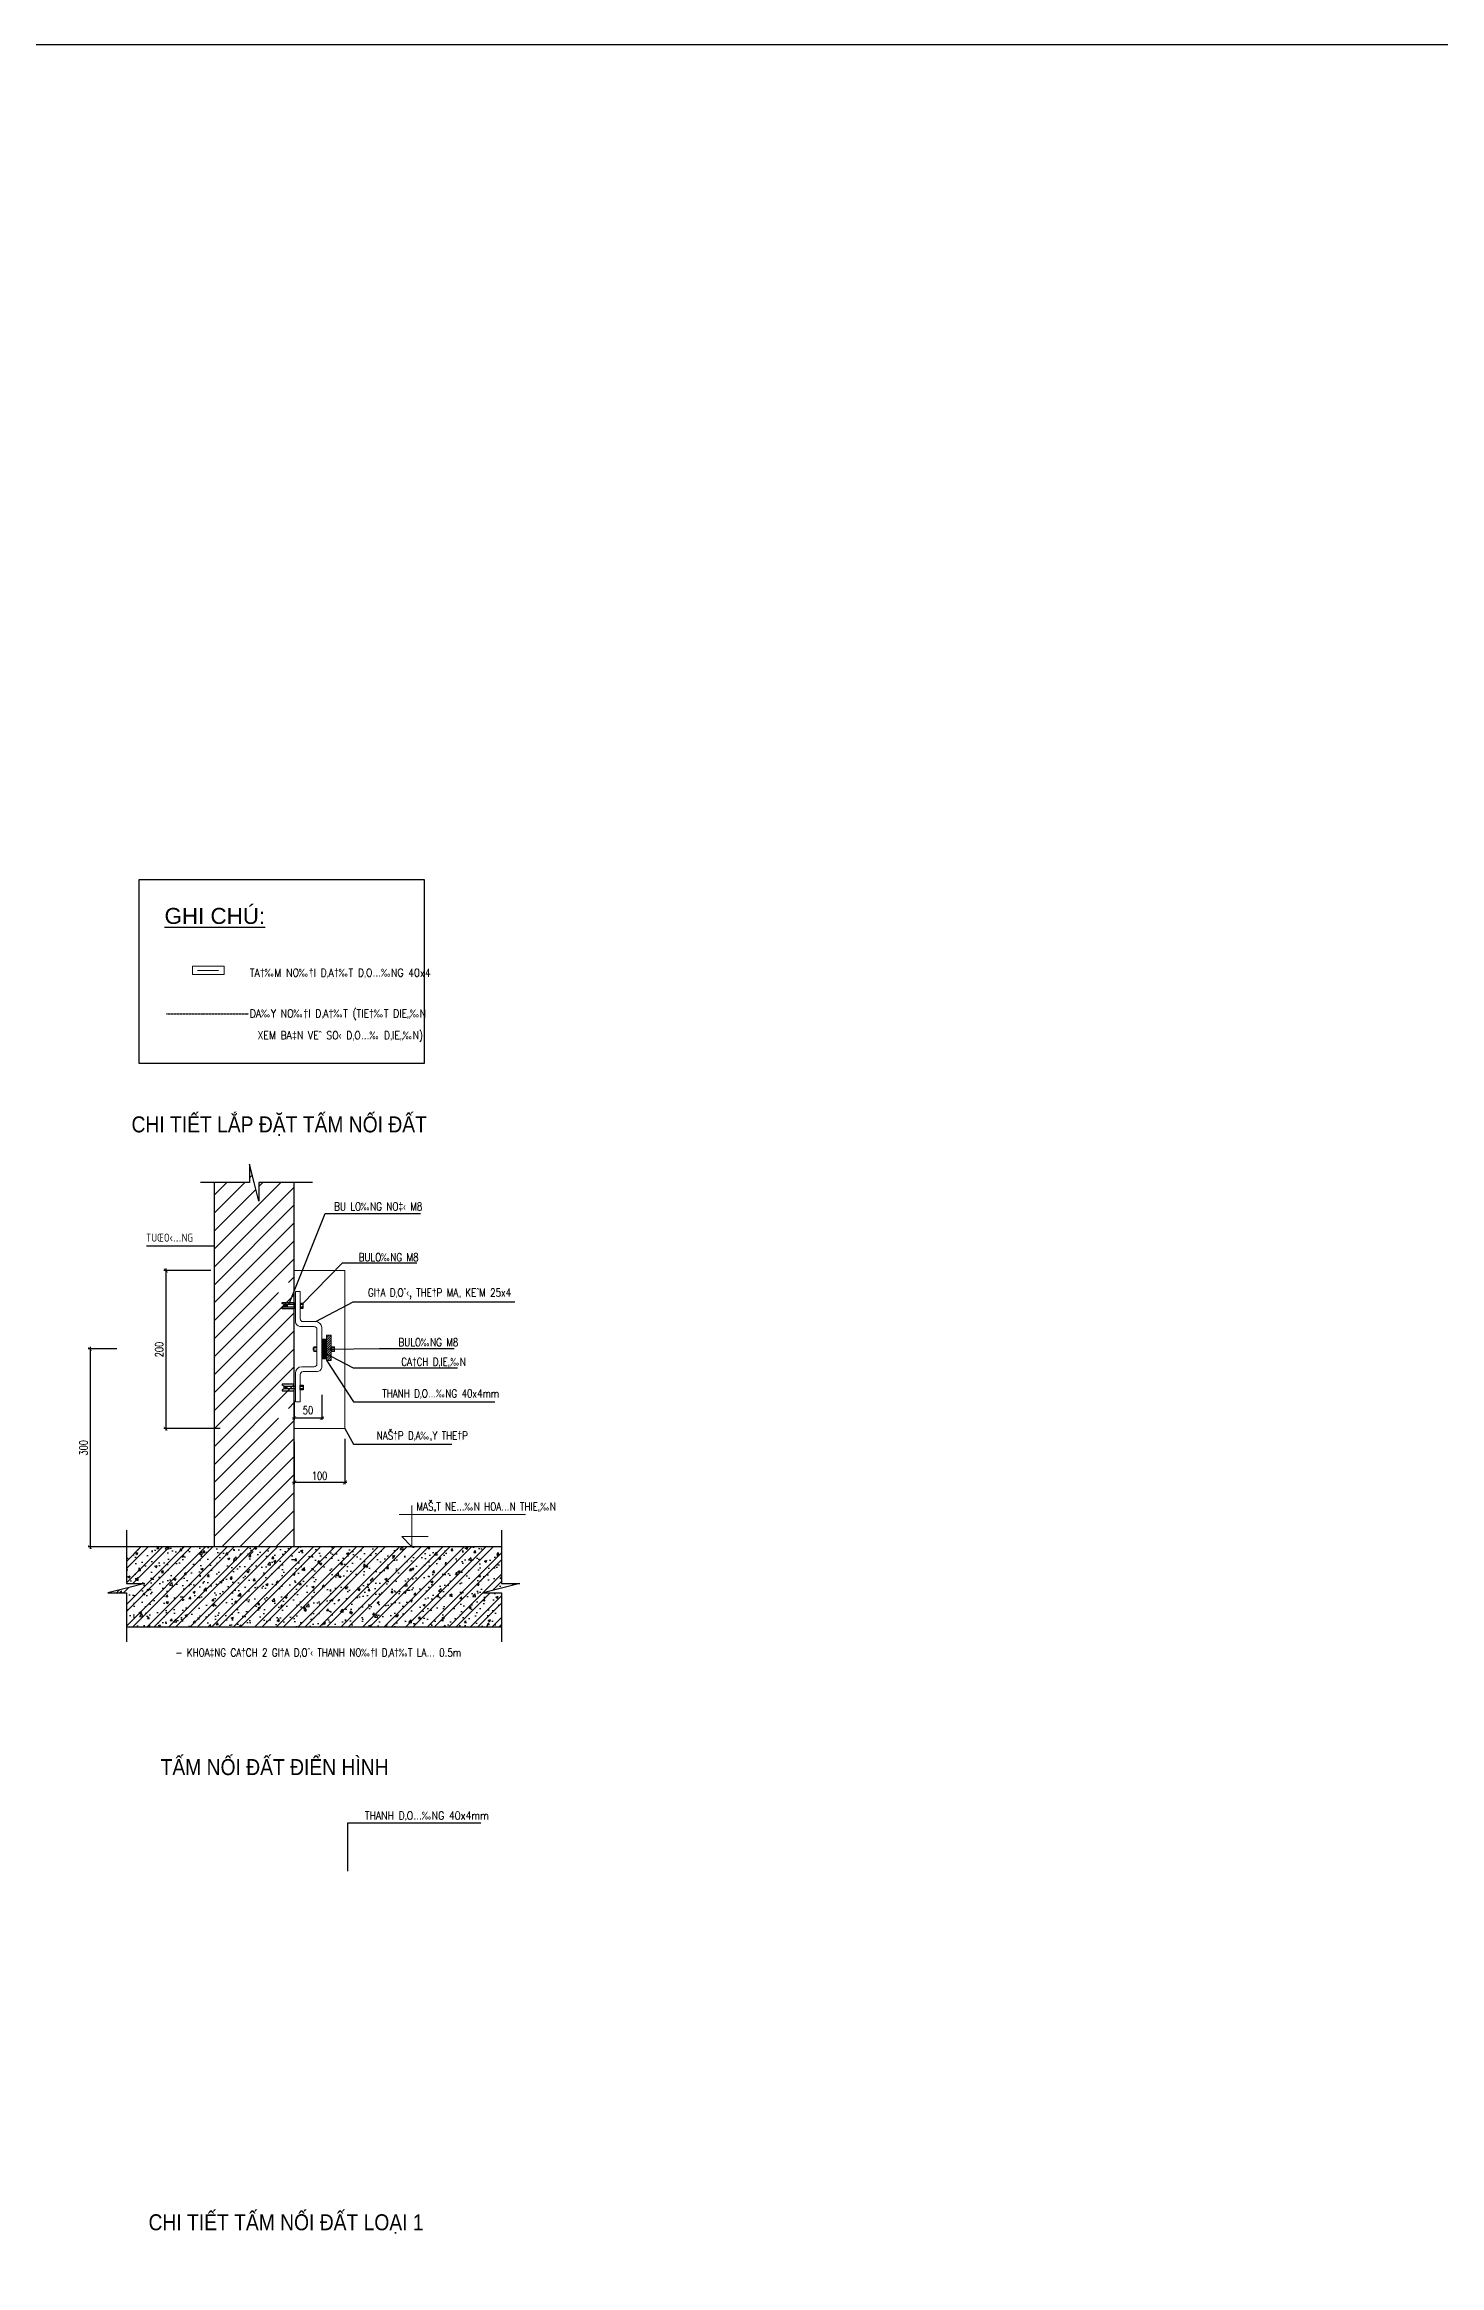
# Model space of a CAD drawing. Extents: x -5343388 to 7033982, y -486386 to 188356.
# Drawn here: x 594388 to 637974, y 118966 to 188356 of the extents above; entities that cross this region are included whole.
import ezdxf
from ezdxf.enums import TextEntityAlignment as Align

# ---------------------------------------------------------------- set-up
doc = ezdxf.new("R2010")
doc.units = 0
doc.header["$MEASUREMENT"] = 0
doc.linetypes.add('DASHDOT2', pattern=[0.5, 0.25, -0.125, 0, -0.125])
doc.linetypes.add('HIDDEN', pattern=[0.375, 0.25, -0.125])
for name, color, linetype in [('0-----E-line', 4, 'Continuous'), ('0-----E-text', 3, 'Continuous'), ('text', 2, 'Continuous')]:
    doc.layers.add(name, color=color, linetype=linetype)
for name, color, linetype, lineweight in [('0----EARTHING', 6, 'Continuous', 18), ('0---TEXT-----power', 3, 'Continuous', 18), ('22KV-01', 1, 'DASHDOT2', 18), ('CABLE PIT', 2, 'Continuous', 0), ('Kt-Kich thuoc', 7, 'Continuous', 13)]:
    doc.layers.add(name, color=color, linetype=linetype, lineweight=lineweight)
doc.styles.add('ARIAL85', font='', dxfattribs={"width": 0.85})
doc.styles.add('CDC-DIM', font='vnsimple.shx', dxfattribs={"width": 0.75})
doc.styles.add('ROMANS1', font='ROMANS1.shx')
doc.styles.add('STYLE3', font='')
doc.styles.get('ARIAL85').set_extended_font_data('.VnAvantH')
doc.styles.get('STYLE3').set_extended_font_data('.VnArialH')
doc.dimstyles.new('CDC_DIM100', dxfattribs={"dimtxt": 250, "dimasz": 120, "dimexe": 60, "dimexo": 0, "dimgap": 80, "dimtad": 1, "dimdec": 0, "dimzin": 0, "dimdsep": 46, "dimtxsty": 'CDC-DIM', "dimblk1": 'ARCHTICK', "dimblk2": 'ARCHTICK', "dimsah": 1, "dimcen": 150, "dimdle": 60, "dimclrd": 256, "dimclre": 256, "dimclrt": 7, "dimadec": 0, "dimazin": 0, "dimtfac": 1, "dimtdec": 0, "dimtix": 1, "dimtmove": 2, "dimatfit": 3, "dimfxl": 1, "dimtvp": 0.833333, "dimtolj": 1, "dimtzin": 0, "dimarcsym": 0})
doc.dimstyles.new('Copy of MV-dim', dxfattribs={"dimscale": 0.5, "dimtxt": 0.125, "dimasz": 0.175, "dimexe": 0.1, "dimexo": 0.04, "dimgap": 0.09, "dimtad": 1, "dimdec": 0, "dimlfac": 500, "dimzin": 0, "dimdsep": 46, "dimtxsty": 'Standard', "dimcen": 0.09, "dimclrd": 1, "dimclre": 1, "dimclrt": 7, "dimadec": 0, "dimazin": 0, "dimtfac": 1, "dimtdec": 0, "dimtofl": 0, "dimtmove": 0, "dimatfit": 0, "dimfxl": 1, "dimtolj": 1, "dimtzin": 0, "dimarcsym": 0})

# ---------------------------------------------------------------- blocks, each defined once
blk = doc.blocks.new('TAMNOIDAT')
at = {"layer": 'CABLE PIT', "linetype": 'Continuous', "ltscale": 0.5}
blk.add_line((-656, -1), (0, -1), dxfattribs=at)
blk.add_lwpolyline([(184, 134), (184, -134), (-811, -134), (-811, 134)], close=True, dxfattribs=at)
blk = doc.blocks.new('_ArchTick')
at = {"color": 0, "linetype": 'ByBlock', "const_width": 0.15}
blk.add_lwpolyline([(-0.5, -0.5), (0.5, 0.5)], dxfattribs=at)
blk = doc.blocks.new('*D249')
at = {"layer": 'DEFPOINTS', "color": 0, "linetype": 'Continuous', "ltscale": 0.2, "transparency": 16777216}
for p in [(602193, 145978), (603053, 146167), (603053, 145446)]:
    blk.add_point(p, dxfattribs=at)
at = {"layer": 'Kt-Kich thuoc', "linetype": 'Continuous', "lineweight": -2, "ltscale": 0.2, "transparency": 16777216}
for p, q in [((602193, 145978), (602193, 145386)), ((603053, 146167), (603053, 145386)), ((602133, 145446), (603113, 145446))]:
    blk.add_line(p, q, dxfattribs=at)
at = {"layer": 'Kt-Kich thuoc', "linetype": 'Continuous', "lineweight": -2, "ltscale": 0.2, "transparency": 16777216, "xscale": 120, "yscale": 120, "zscale": 120, "rotation": 180}
blk.add_blockref('_ArchTick', (602193, 145446), dxfattribs=at)
at = {"layer": 'Kt-Kich thuoc', "linetype": 'Continuous', "lineweight": -2, "ltscale": 0.2, "transparency": 16777216, "xscale": 120, "yscale": 120, "zscale": 120}
blk.add_blockref('_ArchTick', (603053, 145446), dxfattribs=at)
at = {"layer": 'Kt-Kich thuoc', "color": 7, "linetype": 'Continuous', "ltscale": 0.2, "transparency": 16777216, "insert": (602623, 145687), "char_height": 250, "attachment_point": 5, "style": 'CDC-DIM'}
blk.add_mtext('\\A1;50', dxfattribs=at)
blk = doc.blocks.new('*D250')
at = {"layer": 'DEFPOINTS', "color": 0, "linetype": 'Continuous', "ltscale": 0.2, "transparency": 16777216}
for p in [(596650, 147605), (595813, 141421), (596940, 141421)]:
    blk.add_point(p, dxfattribs=at)
at = {"layer": 'Kt-Kich thuoc', "linetype": 'Continuous', "lineweight": -2, "ltscale": 0.2, "transparency": 16777216}
for p, q in [((596650, 147605), (595753, 147605)), ((595813, 147665), (595813, 141361)), ((596940, 141421), (595753, 141421))]:
    blk.add_line(p, q, dxfattribs=at)
at = {"layer": 'Kt-Kich thuoc', "linetype": 'Continuous', "lineweight": -2, "ltscale": 0.2, "transparency": 16777216, "xscale": 120, "yscale": 120, "zscale": 120}
for p, rotation in [((595813, 147605), 90), ((595813, 141421), 270)]:
    blk.add_blockref('_ArchTick', p, dxfattribs=dict(at, rotation=rotation))
at = {"layer": 'Kt-Kich thuoc', "color": 7, "linetype": 'Continuous', "ltscale": 0.2, "transparency": 16777216, "insert": (595608, 144513), "char_height": 250, "attachment_point": 5, "rotation": 90, "style": 'CDC-DIM'}
blk.add_mtext('\\A1;300', dxfattribs=at)
blk = doc.blocks.new('*D251')
at = {"layer": 'DEFPOINTS', "color": 0, "linetype": 'Continuous', "ltscale": 0.2, "transparency": 16777216}
for p in [(602193, 144699), (603774, 144792), (602193, 143433)]:
    blk.add_point(p, dxfattribs=at)
at = {"layer": 'Kt-Kich thuoc', "linetype": 'Continuous', "lineweight": -2, "ltscale": 0.2, "transparency": 16777216}
for p, q in [((602193, 144699), (602193, 143373)), ((603774, 144792), (603774, 143373)), ((603834, 143433), (602133, 143433))]:
    blk.add_line(p, q, dxfattribs=at)
at = {"layer": 'Kt-Kich thuoc', "linetype": 'Continuous', "lineweight": -2, "ltscale": 0.2, "transparency": 16777216, "xscale": 120, "yscale": 120, "zscale": 120, "rotation": 180}
blk.add_blockref('_ArchTick', (602193, 143433), dxfattribs=at)
at = {"layer": 'Kt-Kich thuoc', "linetype": 'Continuous', "lineweight": -2, "ltscale": 0.2, "transparency": 16777216, "xscale": 120, "yscale": 120, "zscale": 120}
blk.add_blockref('_ArchTick', (603774, 143433), dxfattribs=at)
at = {"layer": 'Kt-Kich thuoc', "color": 7, "linetype": 'Continuous', "ltscale": 0.2, "transparency": 16777216, "insert": (602984, 143638), "char_height": 250, "attachment_point": 5, "style": 'CDC-DIM'}
blk.add_mtext('\\A1;100', dxfattribs=at)
blk = doc.blocks.new('*D252')
at = {"layer": 'DEFPOINTS', "color": 0, "linetype": 'Continuous', "ltscale": 0.2, "transparency": 16777216}
for p in [(599587, 150054), (598181, 145113), (599877, 145113)]:
    blk.add_point(p, dxfattribs=at)
at = {"layer": 'Kt-Kich thuoc', "linetype": 'Continuous', "lineweight": -2, "ltscale": 0.2, "transparency": 16777216}
for p, q in [((599587, 150054), (598121, 150054)), ((598181, 150114), (598181, 145053)), ((599877, 145113), (598121, 145113))]:
    blk.add_line(p, q, dxfattribs=at)
at = {"layer": 'Kt-Kich thuoc', "linetype": 'Continuous', "lineweight": -2, "ltscale": 0.2, "transparency": 16777216, "xscale": 120, "yscale": 120, "zscale": 120}
for p, rotation in [((598181, 150054), 90), ((598181, 145113), 270)]:
    blk.add_blockref('_ArchTick', p, dxfattribs=dict(at, rotation=rotation))
at = {"layer": 'Kt-Kich thuoc', "color": 7, "linetype": 'Continuous', "ltscale": 0.2, "transparency": 16777216, "insert": (597976, 147584), "char_height": 250, "attachment_point": 5, "rotation": 90, "style": 'CDC-DIM'}
blk.add_mtext('\\A1;200', dxfattribs=at)

msp = doc.modelspace()

# ---------------------------------------------------------------- hatches: boundary and pattern name
h = msp.add_hatch()
h.set_pattern_fill('ANSI31', color=1, scale=125, style=0)
h.set_pattern_definition([(45, (614265.9, 32274.95), (-280.633, 280.633), [])])
h.paths.add_polyline_path([(602193.12975, 149365.36292), (601531.75287, 149365.36292), (601708.9832, 149460.81666), (601708.9832, 149577.77279), (601531.99194, 149673.01673), (602193.12975, 149673.01673), (602193.12975, 152798.61579), (601089.87358, 152798.61579), (601089.87358, 152222.44436), (600943.12975, 152798.61579), (600796.38592, 153374.78721), (600796.38592, 152798.61579), (599693.12975, 152798.61579), (599693.12975, 141421.16515), (600796.38592, 141421.16515), (600796.38592, 140844.99373), (600943.12975, 141421.16515), (601089.87358, 141997.33658), (601089.87358, 141421.16515), (602193.12975, 141421.16515), (602193.12975, 145434.83342), (601531.99194, 145434.83342), (601708.9832, 145530.07736), (601708.9832, 145647.03349), (601531.75287, 145742.48723), (602193.12975, 145742.48723)])
h = msp.add_hatch()
h.set_pattern_fill('ANSI31', color=256, scale=81.25, style=0)
h.set_pattern_definition([(315, (615992.764, 147108.613), (-7.181553, -7.181553), [])])
h.paths.add_polyline_path([(601878.43449, 148913.82278), (601965.35551, 148913.82278), (601965.35551, 148989.84427), (601878.43449, 148989.84427)])
h = msp.add_hatch()
h.set_pattern_fill('ANSI31', color=256, scale=81.25, style=0)
h.set_pattern_definition([(45, (615992.764, 148240.074), (-7.181553, 7.181553), [])])
h.paths.add_polyline_path([(601878.43449, 146434.86372), (601965.35551, 146434.86372), (601965.35551, 146358.84224), (601878.43449, 146358.84224)])
h = msp.add_hatch()
h.set_pattern_fill('ANSI32', color=1, scale=50, style=0)
h.set_pattern_definition([(45, (703479.8, 38034.26), (-336.7596, 336.7596), []), (45, (703704.3, 38034.26), (-336.7596, 336.7596), [])])
h.paths.add_polyline_path([(608666.32718, 138921.16515), (608666.32718, 139979.91661), (608090.15575, 139979.91661), (609242.4986, 140273.40427), (608666.32718, 140273.40427), (608666.32718, 141421.16515), (596948.20764, 141421.16515), (596948.20764, 140273.40427), (597524.37907, 140273.40427), (596372.03622, 139979.91661), (596948.20764, 139979.91661), (596948.20764, 138921.16515)])
h = msp.add_hatch()
h.set_pattern_fill('AR-CONC', color=1, scale=100, style=0)
h.set_pattern_definition([(50, (370774.7, 267070), (717.2602, -62.7521), [75, -825]), (355, (370774.7, 267070), (-138.7513, 752.1921), [60, -660]), (100.4514, (370834.45, 267064.76), (578.5094, 689.4395), [63.7402, -701.1421]), (46.1842, (370774.7, 267270), (1067.241, -165.519), [112.5, -1237.5]), (96.6356, (370863.6, 267256.2), (934.6627, 974.118), [95.6103, -1051.713]), (351.1842, (370774.7, 267270), (934.662, 974.1186), [90, -990]), (21, (370874.7, 267220), (596.907, -402.6189), [75, -825]), (326, (370874.7, 267220), (243.3153, 725.15), [60, -660]), (71.4514, (370924.4, 267186.44), (840.2226, 322.5305), [63.7402, -701.1421]), (37.5, (370774.67, 267070), (12.15986, 332.89385), [0, -652, 0, -670, 0, -662.5]), (7.5, (370774.67, 267070), (263.06954, 394.4117), [0, -382, 0, -637, 0, -252.5]), (327.5, (370551.67, 267070), (533.82244, -22.55487), [0, -250, 0, -780, 0, -1035]), (317.5, (370451.67, 267070), (583.1862, 100.105), [0, -325, 0, -518, 0, -735])])
h.paths.add_polyline_path([(608666.32718, 140273.40427), (608666.32718, 141421.16515), (596948.20764, 141421.16515), (596948.20764, 140273.40427), (597524.37907, 140273.40427), (596372.03622, 139979.91661), (596948.20764, 139979.91661), (596948.20764, 138921.16515), (608666.32718, 138921.16515), (608666.32718, 139979.91661), (608090.15575, 139979.91661), (609242.4986, 140273.40427)])
at = {"layer": '0----EARTHING', "ltscale": 100}
msp.add_hatch(color=256, dxfattribs=at).paths.add_polyline_path([(603052.80464, 147291.11408), (603205.34966, 147291.11408), (603205.34966, 147907.75844), (603052.80464, 147907.75844)])
at = {"layer": '0----EARTHING', "linetype": 'Continuous'}
h = msp.add_hatch(dxfattribs=at)
h.set_pattern_fill('ANSI31', color=256, scale=16.25, style=0)
h.set_pattern_definition([(45, (610081.003, 72743.01), (-36.48229, 36.48229), [])])
h.paths.add_polyline_path([(603205.34966, 147239.46087), (603350.44898, 147239.46087), (603350.44898, 148032.76044), (603205.34966, 148032.76044)])

# ---------------------------------------------------------------- linework, layer by layer
at = {"color": 1}
for p, q in [((599693.12975, 152798.61579), (599693.12975, 141421.16515)), ((602193.12975, 141421.16515), (602193.12975, 152798.61579)), ((608666.32718, 141421.16515), (596948.20764, 141421.16515)), ((596948.20764, 138921.16515), (608666.32718, 138921.16515))]:
    msp.add_line(p, q, dxfattribs=at)
for points in [[(6016.37809, 188356.37426), (1372453.78938, 188356.37426), (1372453.78938, -486385.88005), (6016.37809, -486385.88005)], [(597347.16032, 162267.67395), (606251.5513, 162267.67395), (606251.5513, 156518.18617), (597347.16032, 156518.18617)], [(602381.26702, 148880.56374), (602474.04888, 148880.56374), (602474.04888, 149023.79028), (602381.26702, 149023.79028)], [(602381.26702, 146468.12276), (602474.04888, 146468.12276), (602474.04888, 146324.89623), (602381.26702, 146324.89623)]]:
    msp.add_lwpolyline(points, close=True)
for points in [[(602760.59633, 152798.61579), (601089.87358, 152798.61579), (601089.87358, 152222.44436), (600943.12975, 152798.61579), (600796.38592, 153374.78721), (600796.38592, 152798.61579), (599264.45089, 152798.61579)], [(596948.20764, 141944.12703), (596948.20764, 140273.40427), (597524.37907, 140273.40427), (596948.20764, 140126.66044), (596372.03622, 139979.91661), (596948.20764, 139979.91661), (596948.20764, 138447.98158)], [(608666.32718, 141944.12703), (608666.32718, 140273.40427), (609242.4986, 140273.40427), (608666.32718, 140126.66044), (608090.15575, 139979.91661), (608666.32718, 139979.91661), (608666.32718, 138447.98158)]]:
    msp.add_lwpolyline(points, dxfattribs=at)
for points in [[(601818.86994, 149021.89762), (601818.86994, 149051.75283), (602193.12975, 149051.75283), (602193.12975, 148851.77785), (601818.86994, 148851.77785), (601818.86994, 148881.74216)], [(601878.43449, 148989.84427), (601818.86994, 149021.89762)], [(601878.43449, 148913.82278), (601818.86994, 148881.74216)], [(601965.35551, 148989.84427), (601878.43449, 148989.84427), (601878.43449, 148913.82278), (601965.35551, 148913.82278)], [(601965.35551, 148913.82278), (601965.35551, 148989.84427)], [(602228.722, 148989.84427), (601967.80302, 148989.84427), (601967.80302, 148913.82278), (602228.722, 148913.82278)], [(602474.04888, 148989.84427), (602381.26702, 148989.84427)], [(602381.26702, 148913.82278), (602474.04888, 148913.82278)], [(601818.86994, 146326.78889), (601818.86994, 146296.93368), (602193.12975, 146296.93368), (602193.12975, 146496.90865), (601818.86994, 146496.90865), (601818.86994, 146466.94435)], [(601878.43449, 146434.86372), (601818.86994, 146466.94435)], [(601965.35551, 146358.84224), (601878.43449, 146358.84224), (601878.43449, 146434.86372), (601965.35551, 146434.86372)], [(601965.35551, 146434.86372), (601965.35551, 146358.84224)], [(602228.722, 146358.84224), (601967.80302, 146358.84224), (601967.80302, 146434.86372), (602228.722, 146434.86372)], [(602381.26702, 146434.86372), (602474.04888, 146434.86372)], [(601878.43449, 146358.84224), (601818.86994, 146326.78889)], [(602474.04888, 146358.84224), (602381.26702, 146358.84224)]]:
    msp.add_lwpolyline(points)
at = {"layer": '0-----E-line', "color": 6, "linetype": 'HIDDEN', "ltscale": 10}
msp.add_line((598193.19721, 158070.77445), (600758.7431, 158070.77445), dxfattribs=at)
at = {"layer": '0----EARTHING', "ltscale": 100}
for p, q in [((603205.34966, 147907.75844), (603052.80464, 147907.75844)), ((603205.34966, 147291.11408), (603052.80464, 147291.11408))]:
    msp.add_line(p, q, dxfattribs=at)
msp.add_lwpolyline([(602193.12975, 150054.37304), (603774.11246, 150054.37304), (603774.11246, 145113.01666), (602193.12975, 145113.01666)], close=True, dxfattribs=at)
at = {"layer": '0----EARTHING'}
msp.add_lwpolyline([(602381.26702, 149399.01551), (602381.26702, 148541.37133, 0.4142135624), (602467.83901, 148454.79933), (602865.75556, 148454.79933, -0.3959094686), (603052.80464, 148275.26585), (603052.80464, 147019.30453, -0.33739366), (602912.8014, 146893.88717), (602467.83901, 146893.88717, 0.4142135624), (602381.26702, 146807.31518), (602381.26702, 145949.67099), (602228.722, 145949.67099), (602228.722, 146840.68258, -0.4091243119), (602425.2214, 147046.4322), (602813.68762, 147046.4322, 0.4142135624), (602900.25961, 147133.00419), (602900.25961, 148215.68231, 0.4142135624), (602813.68762, 148302.25431), (602366.76116, 148302.25431, -0.2885622366), (602228.722, 148448.77489), (602228.722, 149399.01551)], format="xyb", close=True, dxfattribs=at)
at = {"layer": '0----EARTHING', "linetype": 'Continuous'}
msp.add_lwpolyline([(603205.34966, 148032.76044), (603350.44898, 148032.76044), (603350.44898, 147239.46087), (603205.34966, 147239.46087)], close=True, dxfattribs=at)
at = {"layer": '0----EARTHING'}
for points in [[(602900.25961, 147637.44701), (602778.51193, 147637.44701), (602778.51193, 147561.42552), (602900.25961, 147561.42552)], [(603354.45567, 147637.44701), (603447.23752, 147637.44701)], [(603447.23752, 147561.42552), (603354.45567, 147561.42552)]]:
    msp.add_lwpolyline(points, dxfattribs=at)
for points in [[(602900.25961, 147670.70605), (602807.47776, 147670.70605), (602807.47776, 147527.47951), (602900.25961, 147527.47951)], [(603354.45567, 147670.70605), (603447.23752, 147670.70605), (603447.23752, 147527.47951), (603354.45567, 147527.47951)]]:
    msp.add_lwpolyline(points, close=True, dxfattribs=at)
at = {"layer": '0---TEXT-----power', "linetype": 'Continuous'}
msp.add_line((605469.98271, 142429.32549), (609419.04563, 142429.32549), dxfattribs=at)
msp.add_lwpolyline([(605863.70866, 142710.15756), (605863.70866, 141421.16515), (605551.25554, 141746.78251), (606377.03503, 141746.78251)], dxfattribs=at)
at = {"layer": 'text', "color": 0}
msp.add_line((607729.50158, 141421.16515), (606180.47583, 141421.16515), dxfattribs=at)

# ---------------------------------------------------------------- block references
at = {"layer": '0----EARTHING'}
msp.add_blockref('TAMNOIDAT', (599823.19384, 159430.56582), dxfattribs=at)

# ---------------------------------------------------------------- texts
at = {"layer": '0-----E-text', "color": 6, "style": 'STYLE3'}
msp.add_text('%%Ughi chó:', height=500, dxfattribs=at).set_placement((598140.31135, 160880.07447))
at = {"layer": '0-----E-text'}
for s, height, style, width, p in [('TA†‰M NO‰†I D‚A†‰T D‚O…‰NG 40x4', 250, 'ROMANS1', 0.85, (603631.2181, 159231.83106)), ('DA‰Y NO‰†I D‚A†‰T (TIE†‰T DIE„‰N ', 250, 'ROMANS1', 0.85, (603631.2181, 157959.236)), ('XEM BA‡N VEˆ SO‹ D‚O…‰ D‚IE„‰N)', 250, 'ROMANS1', 0.85, (603631.2181, 157275.04547)), ('tÊm nèi ®Êt §IÓN H×NH', 500, 'ARIAL85', 0.9, (601578.79565, 134289.69913)), ('chi tiÕt tÊm nèi ®Êt LO¹I 1', 500, 'ARIAL85', 0.9, (601936.8501, 120069.43909))]:
    msp.add_text(s, height=height, dxfattribs=dict(at, style=style, width=width)).set_placement(p, align=Align.CENTER)
at = {"layer": '0-----E-text', "style": 'ARIAL85', "width": 0.9}
msp.add_text('CHI TIÕT L¾P §ÆT tÊm NèI §ÊT', height=500, dxfattribs=at).set_placement((597108.51248, 154367.73815))
at = {"layer": '0-----E-text', "linetype": 'Continuous', "style": 'ROMANS1', "width": 0.85}
msp.add_text('THANH D‚O…‰NG 40x4mm', height=250, dxfattribs=at).set_placement((604397.9103, 132898.78164))
at = {"layer": '0---TEXT-----power', "linetype": 'Continuous', "style": 'ROMANS1', "width": 0.8}
for s, p in [('BU LO‰NG NO‡‹ M8', (603439.94084, 151927.23893)), ('TUŒO‹…NG', (597563.71139, 150954.64619)), ('BULO‰NG M8', (604206.97446, 150342.85339)), ('GI†A D‚Oˆ‹, THE†P MA„ KEˆM 25x4', (604494.34392, 149237.32941)), ('BULO‰NG M8', (605449.2913, 147684.39378)), ('CA†CH D‚IE„‰N', (605536.07754, 147076.83882)), ('THANH D‚O…‰NG 40x4mm', (604945.00536, 146086.99941)), ('NAŠ†P D‚A‰„Y THE†P', (604769.10908, 144770.59681)), ('MAŠ„T NE…‰N HOA…N THIE„‰N', (606010.48895, 142552.86799)), ('- KHOA‡NG CA†CH 2 GI†A D‚Oˆ‹ THANH NO‰†I D‚A†‰T LA… 0.5m', (598476.94979, 137992.71672))]:
    msp.add_text(s, height=250, dxfattribs=at).set_placement(p)

# ---------------------------------------------------------------- dimensions: what is measured, and where the dimension line sits
at = {"layer": 'Kt-Kich thuoc', "linetype": 'Continuous', "ltscale": 0.2}
for base, p1, p2, text, picture, middle in [((598181.44665, 145113.01666), (599586.74705, 150054.37304), (599877.39361, 145113.01666), '200', '*D252', (597976.44665, 147583.69485)), ((595813.21614, 141421.16515), (596649.72923, 147605.44204), (596940.37579, 141421.16515), '300', '*D250', (595608.21614, 144513.3036))]:
    dim = msp.add_linear_dim(base=base, p1=p1, p2=p2, angle=270, text=text, dimstyle='CDC_DIM100', dxfattribs=at)
    dim.commit()
    dim.dimension.update_dxf_attribs({"geometry": picture, "text_midpoint": middle})
for base, p1, p2, text, picture, middle in [((603052.80464, 145446.09546), (602193.12975, 145977.73687), (603052.80464, 146166.65713), '50', '*D249', (602622.96719, 145686.80974)), ((602193.12975, 143432.66595), (603774.11246, 144792.17026), (602193.12975, 144698.85817), '100', '*D251', (602983.62111, 143637.66595))]:
    dim = msp.add_linear_dim(base=base, p1=p1, p2=p2, text=text, dimstyle='CDC_DIM100', dxfattribs=at)
    dim.commit()
    dim.dimension.update_dxf_attribs({"geometry": picture, "text_midpoint": middle})

# ---------------------------------------------------------------- leaders
at = {"layer": '22KV-01', "color": 1, "linetype": 'Continuous'}
for points, override in [([(602025.24291, 148990.3422), (603159.22368, 151837.59539), (606140.74603, 151837.59539)], {"dimasz": 2.5, "dimtad": 0}), ([(599693.12975, 150814.58747), (597581.43893, 150814.58747)], {"dimasz": 2.5, "dimtad": 0}), ([(602427.41688, 148991.17931), (603697.42155, 150291.06684), (606025.50064, 150291.06684)], {"dimasz": 2.5, "dimtad": 0}), ([(602865.75556, 148454.79933), (604036.91788, 149070.83765), (609084.36579, 149070.83765)], {"dimasz": 2.5, "dimtad": 0}), ([(603121.01546, 147493.64752), (604036.91788, 147011.10971), (607292.39499, 147011.10971)], {"dimasz": 2.5, "dimtad": 0}), ([(603205.88482, 147233.82162), (604041.81023, 145946.3979), (608454.79345, 145946.3979)], {"dimasz": 2.5, "dimtad": 0}), ([(603244.41091, 147594.56408), (604851.98184, 147614.43617), (607193.23417, 147614.43617)], {"dimasz": 2.5, "dimtad": 0}), ([(603774.11246, 145113.01666), (604041.81023, 144629.99529), (607111.56201, 144629.99529)], {"dimasz": 2.5, "dimtad": 0}), ([(603871.46141, 131286.11428), (603871.46141, 132802.6199), (608020.14926, 132802.6199)], {"dimasz": 5, "dimtad": 0})]:
    msp.add_leader(points, dimstyle='Copy of MV-dim', override=override, dxfattribs=at)

doc.saveas('drawing.dxf')
